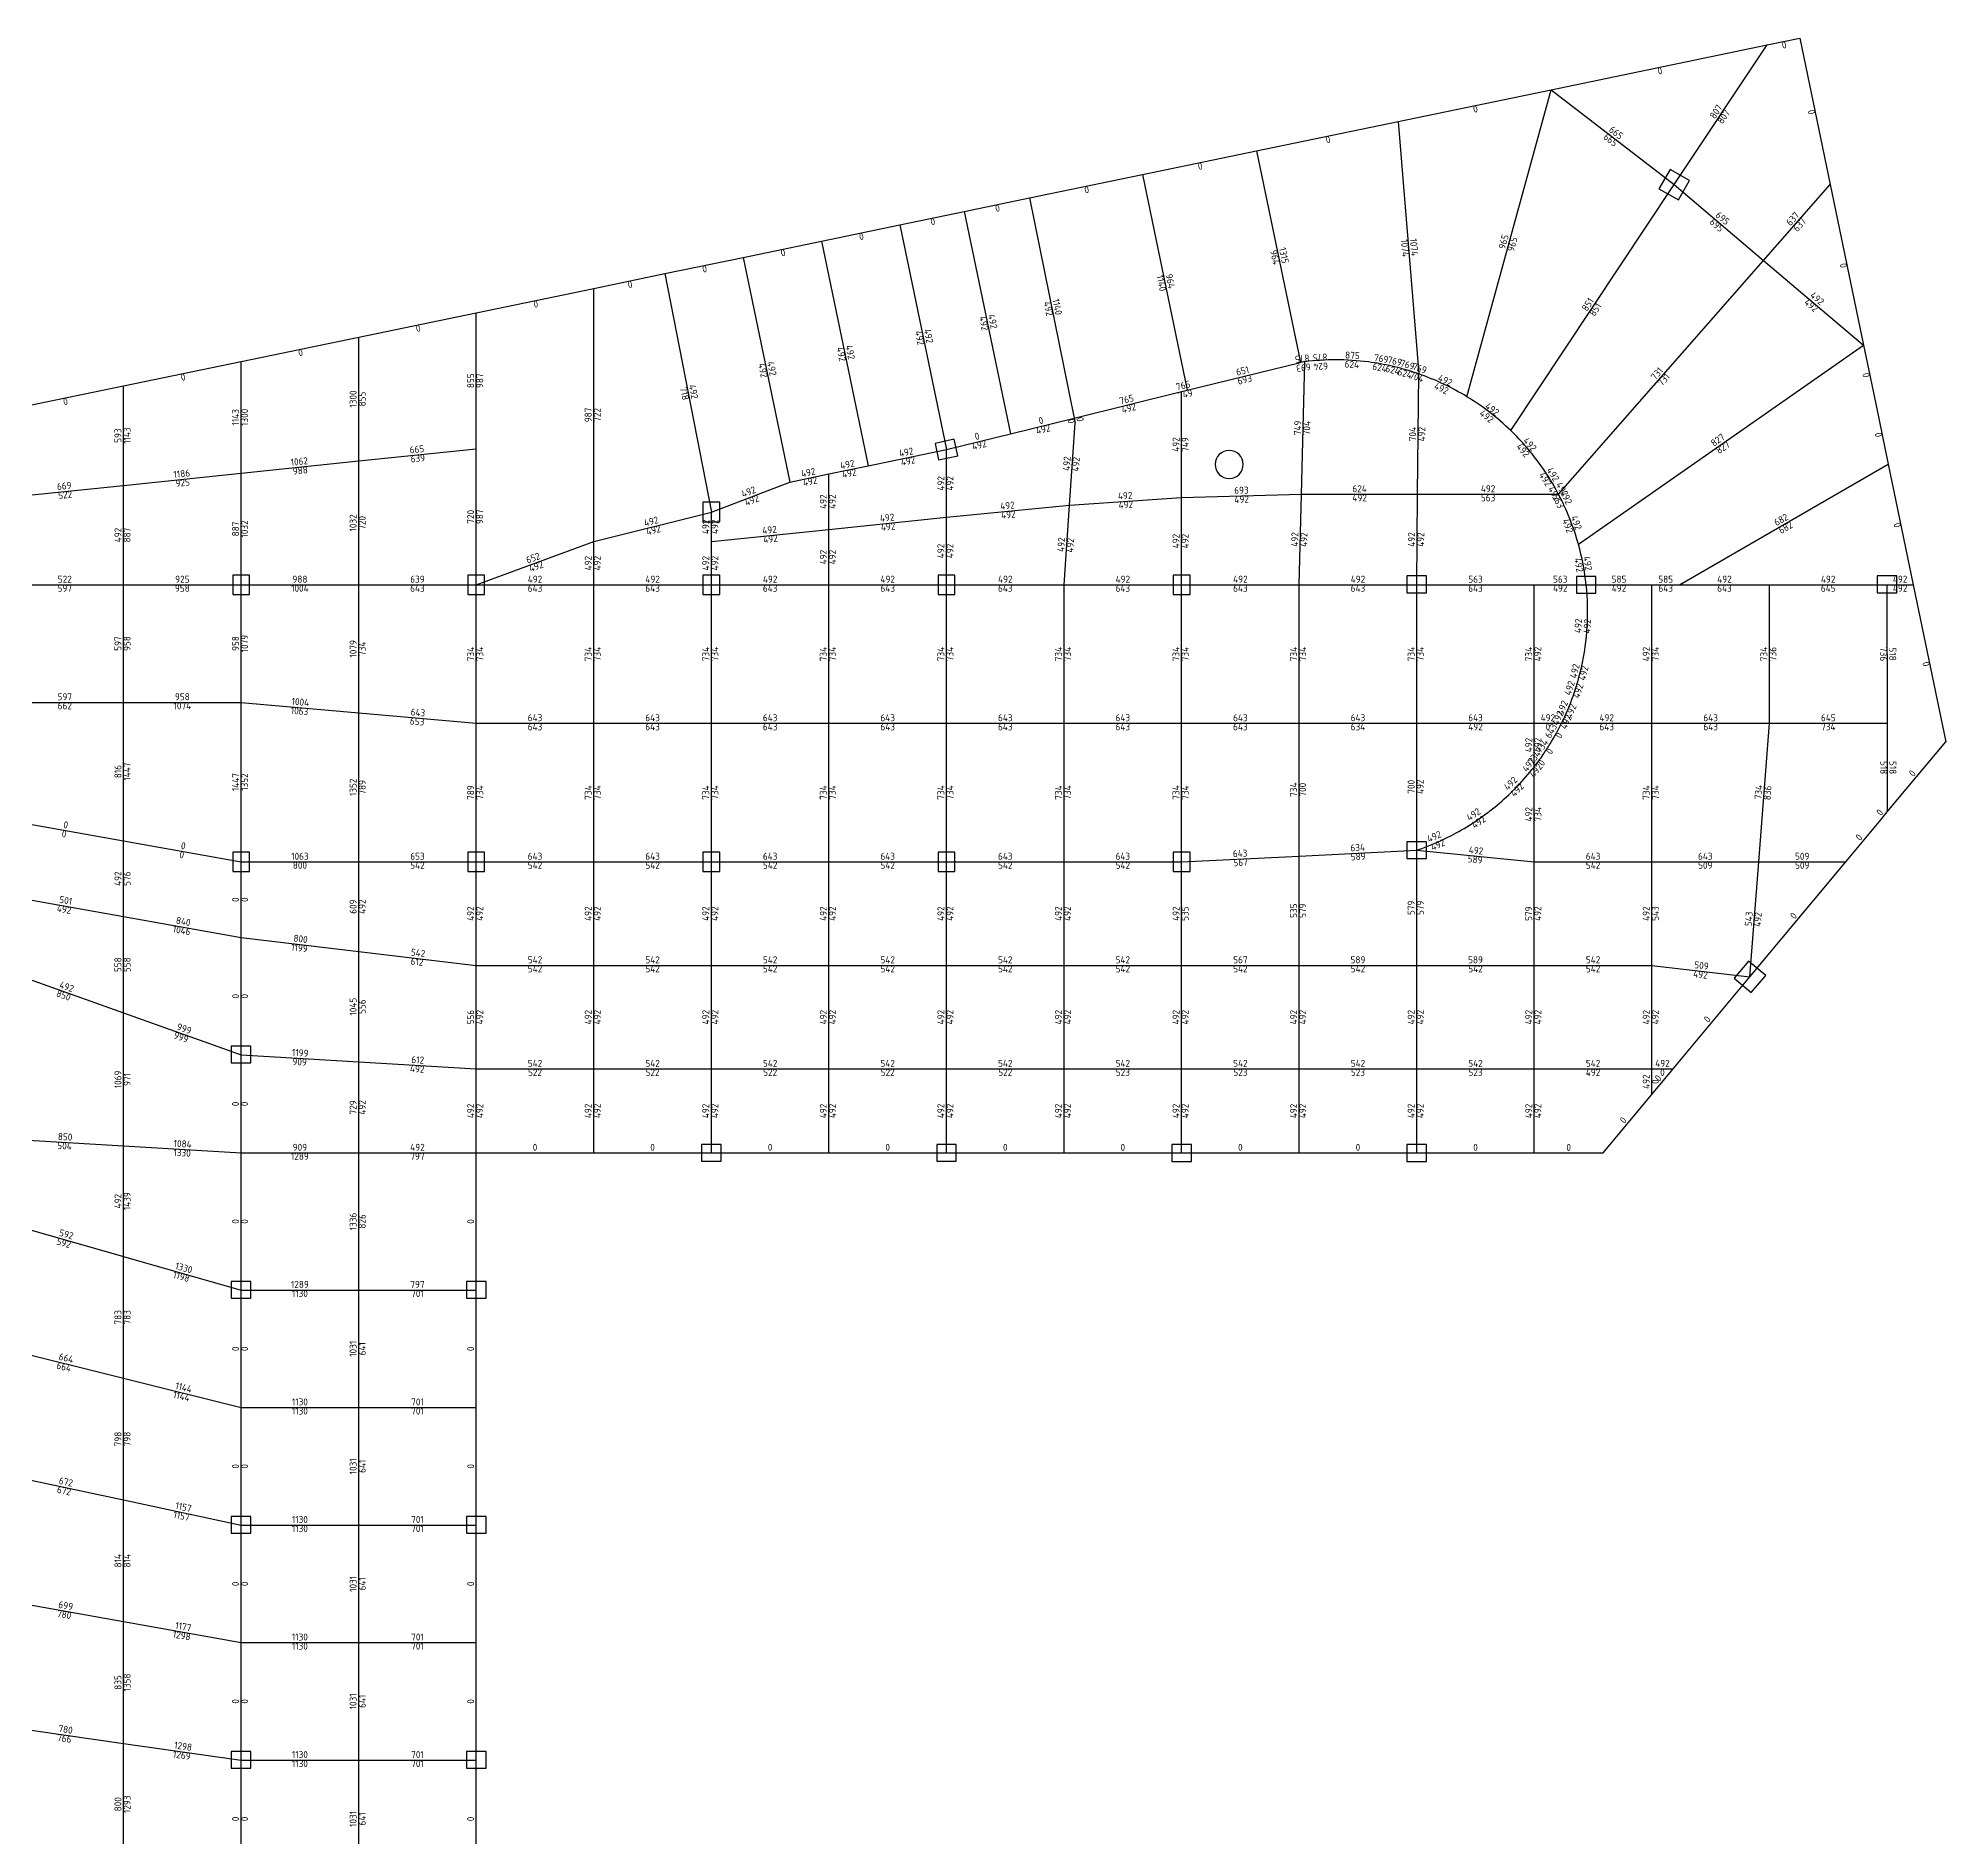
# Model space of a CAD drawing. Header units: millimetres. Extents: x -245177 to 1112891, y -1092030 to 122567.
# Drawn here: x 98139 to 166293, y 58257 to 122567 of the extents above; entities that cross this region are included whole.
import ezdxf
from ezdxf.enums import TextEntityAlignment as Align

# ---------------------------------------------------------------- set-up
doc = ezdxf.new("R2010")
doc.units = ezdxf.units.MM
doc.header["$MEASUREMENT"] = 0
for name, color, linetype in [('13', 4, 'Continuous'), ('dsg', 7, 'Continuous'), ('jiantu', 134, 'Continuous')]:
    doc.layers.add(name, color=color, linetype=linetype)
doc.styles.add('TrueTypeFont', font='yjkeng.shx', dxfattribs={"bigfont": 'yjkchn.shx'})

msp = doc.modelspace()

# ---------------------------------------------------------------- linework, layer by layer
at = {"layer": 'jiantu', "color": 94}
for p, q in [((152191, 120723), (159910, 122325)), ((159910, 122325), (161077, 122567)), ((161077, 122567), (162162, 117338)), ((146726, 119590), (152191, 120723)), ((141665, 118539), (146726, 119590)), ((137595, 117695), (141665, 118539)), ((133552, 116856), (137595, 117695)), ((162162, 117338), (163353, 111599)), ((131224, 116373), (133552, 116856)), ((126124, 115315), (128924, 115896)), ((128924, 115896), (131224, 116373)), ((123324, 114734), (126124, 115315)), ((120524, 114153), (123324, 114734)), ((117990, 113627), (120524, 114153)), ((113790, 112756), (117990, 113627)), ((109590, 111884), (113790, 112756)), ((105390, 111013), (109590, 111884)), ((163353, 111599), (163788, 109499)), ((101190, 110141), (105390, 111013)), ((139194, 109987), (143233, 110982)), ((96990, 109270), (101190, 110141)), ((135155, 108992), (138990, 109936)), ((138990, 109936), (139194, 109987)), ((163788, 109499), (164235, 107344)), ((130590, 107867), (132872, 108429)), ((132872, 108429), (135155, 108992)), ((164235, 107344), (165130, 103033)), ((165130, 103033), (166293, 97425)), ((164203, 94918), (166293, 97425)), ((163966, 94633), (164203, 94918)), ((162716, 93133), (163966, 94633)), ((159293, 89026), (162716, 93133)), ((156548, 85733), (159293, 89026)), ((155790, 84823), (156548, 85733)), ((154045, 82730), (155790, 84823)), ((113790, 77833), (113790, 82733)), ((113790, 82733), (117990, 82732)), ((117990, 82732), (122190, 82732)), ((122190, 82732), (126390, 82732)), ((126390, 82732), (130590, 82732)), ((130590, 82732), (134790, 82731)), ((134790, 82731), (138990, 82731)), ((138990, 82731), (143190, 82731)), ((143190, 82731), (147390, 82730)), ((147390, 82730), (151590, 82730)), ((151590, 82730), (154045, 82730)), ((113790, 73633), (113790, 77833)), ((113790, 69433), (113790, 73633)), ((113790, 65233), (113790, 69433)), ((113790, 61033), (113790, 65233)), ((113790, 56833), (113790, 61033))]:
    msp.add_line(p, q, dxfattribs=at)
at = {"layer": 'jiantu'}
for p, q in [((156590, 117333), (159910, 122325)), ((149181, 109755), (152191, 120723)), ((152191, 120723), (156590, 117333)), ((146726, 119590), (147467, 110566)), ((141665, 118539), (143233, 110982)), ((137595, 117695), (139194, 109987)), ((150747, 108546), (156590, 117333)), ((156590, 117333), (159784, 114625)), ((159784, 114625), (162162, 117338)), ((133552, 116856), (135155, 108992)), ((128924, 115896), (130590, 107867)), ((131224, 116373), (132872, 108429)), ((126124, 115315), (127790, 107286)), ((123324, 114734), (124990, 106705)), ((152458, 106266), (159784, 114625)), ((159784, 114625), (163353, 111599)), ((120524, 114153), (122190, 105633)), ((117990, 104578), (117990, 113627)), ((113790, 107894), (113790, 112756)), ((109590, 107459), (109590, 111884)), ((153165, 104488), (163353, 111599)), ((105390, 107023), (105390, 111013)), ((143274, 106266), (143397, 111004)), ((147423, 106266), (147467, 110566)), ((101190, 106587), (101190, 110141)), ((138990, 106158), (138990, 109936)), ((134986, 105877), (135190, 108821)), ((135155, 108992), (135190, 108821)), ((109590, 107459), (113790, 107894)), ((113790, 103033), (113790, 107894)), ((127790, 107286), (130590, 107867)), ((130590, 105450), (130590, 107867)), ((101190, 106587), (105390, 107023)), ((105390, 107023), (109590, 107459)), ((105390, 103033), (105390, 107023)), ((109590, 103033), (109590, 107459)), ((126390, 106995), (127790, 107286)), ((156779, 103033), (164235, 107344)), ((96990, 106151), (101190, 106587)), ((101190, 103033), (101190, 106587)), ((122190, 105633), (124990, 106705)), ((124990, 106705), (126390, 106995)), ((126390, 105014), (126390, 106995)), ((130590, 105450), (134986, 105877)), ((134790, 103033), (134986, 105877)), ((134986, 105877), (138990, 106158)), ((138990, 106158), (143274, 106266)), ((138990, 103033), (138990, 106158)), ((143190, 103033), (143274, 106266)), ((143274, 106266), (147423, 106266)), ((147390, 103033), (147423, 106266)), ((147423, 106266), (152458, 106266)), ((117990, 104578), (122190, 105633)), ((122190, 104578), (122190, 105633)), ((122190, 104578), (126390, 105014)), ((126390, 105014), (130590, 105450)), ((126390, 103033), (126390, 105014)), ((130590, 103033), (130590, 105450)), ((113790, 103033), (117990, 104578)), ((117990, 103033), (117990, 104578)), ((122190, 103033), (122190, 104578)), ((96990, 103033), (101190, 103033)), ((101190, 103033), (105390, 103033)), ((101190, 98833), (101190, 103033)), ((105390, 103033), (109590, 103033)), ((105390, 98833), (105390, 103033)), ((109590, 103033), (113790, 103033)), ((109590, 98458), (109590, 103033)), ((113790, 103033), (117990, 103033)), ((113790, 98083), (113790, 103033)), ((117990, 103033), (122190, 103033)), ((117990, 98083), (117990, 103033)), ((122190, 103033), (126390, 103033)), ((122190, 98083), (122190, 103033)), ((126390, 103033), (130590, 103033)), ((126390, 98083), (126390, 103033)), ((130590, 103033), (134790, 103033)), ((130590, 98083), (130590, 103033)), ((134790, 103033), (138990, 103033)), ((134790, 98083), (134790, 103033)), ((138990, 103033), (143190, 103033)), ((138990, 98083), (138990, 103033)), ((143190, 103033), (147390, 103033)), ((143190, 98083), (143190, 103033)), ((147390, 103033), (151590, 103033)), ((147390, 98083), (147390, 103033)), ((151590, 103033), (153444, 103033)), ((151590, 98083), (151590, 103033)), ((153444, 103033), (155790, 103033)), ((155790, 103033), (156779, 103033)), ((155790, 98083), (155790, 103033)), ((156779, 103033), (159990, 103033)), ((159990, 103033), (164190, 103033)), ((159990, 98083), (159990, 103033)), ((164190, 103033), (164198, 98083)), ((164190, 103033), (165130, 103033)), ((96990, 98833), (101190, 98833)), ((101190, 98833), (105390, 98833)), ((101190, 93883), (101190, 98833)), ((105390, 98833), (109590, 98458)), ((105390, 93133), (105390, 98833)), ((109590, 98458), (113790, 98083)), ((109590, 93133), (109590, 98458)), ((113790, 93133), (113790, 98083)), ((113790, 98083), (117990, 98083)), ((117990, 98083), (122190, 98083)), ((117990, 93133), (117990, 98083)), ((122190, 93133), (122190, 98083)), ((122190, 98083), (126390, 98083)), ((126390, 98083), (130590, 98083)), ((126390, 93133), (126390, 98083)), ((130590, 93133), (130590, 98083)), ((130590, 98083), (134790, 98083)), ((134790, 98083), (138990, 98083)), ((134790, 93133), (134790, 98083)), ((138990, 98083), (143190, 98083)), ((138990, 93133), (138990, 98083)), ((143190, 98083), (147390, 98083)), ((143190, 93341), (143190, 98083)), ((147390, 98083), (151590, 98083)), ((147390, 93549), (147390, 98083)), ((151590, 96532), (151590, 98083)), ((151590, 98083), (152564, 98083)), ((152564, 98083), (155790, 98083)), ((155790, 98083), (159990, 98083)), ((155790, 93133), (155790, 98083)), ((159609, 93133), (159990, 98083)), ((159990, 98083), (164198, 98083)), ((164198, 98083), (164203, 94918)), ((151590, 93133), (151590, 96532)), ((96990, 94633), (101190, 93883)), ((101190, 91183), (101190, 93883)), ((101190, 93883), (105390, 93133)), ((143190, 93341), (147390, 93549)), ((147390, 89433), (147390, 93549)), ((147390, 93549), (151590, 93133)), ((105390, 90433), (105390, 93133)), ((105390, 93133), (109590, 93133)), ((109590, 89933), (109590, 93133)), ((109590, 93133), (113790, 93133)), ((113790, 93133), (117990, 93133)), ((113790, 89433), (113790, 93133)), ((117990, 93133), (122190, 93133)), ((117990, 89433), (117990, 93133)), ((122190, 93133), (126390, 93133)), ((122190, 89433), (122190, 93133)), ((126390, 93133), (130590, 93133)), ((126390, 89433), (126390, 93133)), ((130590, 93133), (134790, 93133)), ((130590, 89433), (130590, 93133)), ((134790, 93133), (138990, 93133)), ((134790, 89433), (134790, 93133)), ((138990, 93133), (143190, 93341)), ((138990, 89433), (138990, 93133)), ((143190, 89433), (143190, 93341)), ((151590, 93133), (155790, 93133)), ((151590, 89433), (151590, 93133)), ((155790, 93133), (159609, 93133)), ((155790, 89433), (155790, 93133)), ((159293, 89026), (159609, 93133)), ((159609, 93133), (162716, 93133)), ((96990, 91933), (101190, 91183)), ((101190, 87733), (101190, 91183)), ((101190, 91183), (105390, 90433)), ((105390, 86233), (105390, 90433)), ((105390, 90433), (109590, 89933)), ((109590, 85983), (109590, 89933)), ((109590, 89933), (113790, 89433)), ((113790, 85733), (113790, 89433)), ((113790, 89433), (117990, 89433)), ((117990, 89433), (122190, 89433)), ((117990, 85733), (117990, 89433)), ((122190, 85733), (122190, 89433)), ((122190, 89433), (126390, 89433)), ((126390, 89433), (130590, 89433)), ((126390, 85733), (126390, 89433)), ((130590, 85733), (130590, 89433)), ((130590, 89433), (134790, 89433)), ((134790, 89433), (138990, 89433)), ((134790, 85733), (134790, 89433)), ((138990, 85733), (138990, 89433)), ((138990, 89433), (143190, 89433)), ((143190, 89433), (147390, 89433)), ((143190, 85733), (143190, 89433)), ((147390, 89433), (151590, 89433)), ((147390, 85733), (147390, 89433)), ((151590, 89433), (155790, 89433)), ((151590, 85733), (151590, 89433)), ((155790, 89433), (159293, 89026)), ((155790, 85733), (155790, 89433)), ((96990, 89233), (101190, 87733)), ((101190, 87733), (105390, 86233)), ((101190, 82983), (101190, 87733)), ((105390, 86233), (109590, 85983)), ((105390, 82733), (105390, 86233)), ((109590, 85983), (113790, 85733)), ((109590, 82733), (109590, 85983)), ((113790, 85733), (117990, 85733)), ((113790, 82733), (113790, 85733)), ((117990, 85733), (122190, 85733)), ((117990, 82732), (117990, 85733)), ((122190, 85733), (126390, 85733)), ((122190, 82732), (122190, 85733)), ((126390, 85733), (130590, 85733)), ((126390, 82732), (126390, 85733)), ((130590, 85733), (134790, 85733)), ((130590, 82732), (130590, 85733)), ((134790, 85733), (138990, 85733)), ((134790, 82731), (134790, 85733)), ((138990, 82731), (138990, 85733)), ((138990, 85733), (143190, 85733)), ((143190, 82731), (143190, 85733)), ((143190, 85733), (147390, 85733)), ((147390, 82730), (147390, 85733)), ((147390, 85733), (151590, 85733)), ((151590, 82730), (151590, 85733)), ((151590, 85733), (155790, 85733)), ((155790, 84823), (155790, 85733)), ((155790, 85733), (156548, 85733)), ((96990, 83233), (101190, 82983)), ((101190, 79033), (101190, 82983)), ((101190, 82983), (105390, 82733)), ((105390, 77833), (105390, 82733)), ((105390, 82733), (109590, 82733)), ((109590, 77833), (109590, 82733)), ((109590, 82733), (113790, 82733)), ((96990, 80233), (101190, 79033)), ((101190, 79033), (105390, 77833)), ((101190, 74683), (101190, 79033)), ((105390, 77833), (109590, 77833)), ((105390, 73633), (105390, 77833)), ((109590, 77833), (113790, 77833)), ((109590, 73633), (109590, 77833)), ((96990, 75733), (101190, 74683)), ((101190, 70333), (101190, 74683)), ((101190, 74683), (105390, 73633)), ((105390, 69433), (105390, 73633)), ((105390, 73633), (109590, 73633)), ((109590, 69433), (109590, 73633)), ((109590, 73633), (113790, 73633)), ((96990, 71233), (101190, 70333)), ((101190, 70333), (105390, 69433)), ((101190, 65983), (101190, 70333)), ((105390, 69433), (109590, 69433)), ((105390, 65233), (105390, 69433)), ((109590, 69433), (113790, 69433)), ((109590, 65233), (109590, 69433)), ((96990, 66733), (101190, 65983)), ((101190, 61633), (101190, 65983)), ((101190, 65983), (105390, 65233)), ((105390, 61033), (105390, 65233)), ((105390, 65233), (109590, 65233)), ((109590, 61033), (109590, 65233)), ((109590, 65233), (113790, 65233)), ((96990, 62233), (101190, 61633)), ((101190, 61633), (105390, 61033)), ((101190, 57283), (101190, 61633)), ((105390, 61033), (109590, 61033)), ((105390, 56833), (105390, 61033)), ((109590, 61033), (113790, 61033)), ((109590, 56833), (109590, 61033))]:
    msp.add_line(p, q, dxfattribs=at)
at = {"layer": 'jiantu', "color": 54}
for points in [[(156444, 117879), (156044, 117186), (156737, 116786), (157137, 117479)], [(130870, 108233), (130185, 108087), (130310, 107500), (130994, 107646)], [(122490, 105983), (121890, 105983), (121890, 105283), (122490, 105283)], [(105690, 103383), (105090, 103383), (105090, 102683), (105690, 102683)], [(114090, 103383), (113490, 103383), (113490, 102683), (114090, 102683)], [(122490, 103383), (121890, 103383), (121890, 102683), (122490, 102683)], [(130890, 103383), (130290, 103383), (130290, 102683), (130890, 102683)], [(139290, 103383), (138690, 103383), (138690, 102683), (139290, 102683)], [(147740, 103348), (147040, 103348), (147040, 102748), (147740, 102748)], [(153794, 103333), (153094, 103333), (153094, 102733), (153794, 102733)], [(164540, 103348), (163840, 103348), (163840, 102748), (164540, 102748)], [(105690, 93483), (105090, 93483), (105090, 92783), (105690, 92783)], [(114090, 93483), (113490, 93483), (113490, 92783), (114090, 92783)], [(122490, 93483), (121890, 93483), (121890, 92783), (122490, 92783)], [(130890, 93483), (130290, 93483), (130290, 92783), (130890, 92783)], [(139290, 93483), (138690, 93483), (138690, 92783), (139290, 92783)], [(147740, 93849), (147040, 93849), (147040, 93249), (147740, 93249)], [(159244, 89590), (158730, 88977), (159342, 88463), (159857, 89076)], [(105735, 86548), (105035, 86548), (105035, 85948), (105735, 85948)], [(122540, 83032), (121840, 83032), (121840, 82432), (122540, 82432)], [(130940, 83032), (130240, 83032), (130240, 82432), (130940, 82432)], [(139340, 83031), (138640, 83031), (138640, 82431), (139340, 82431)], [(147740, 83030), (147040, 83030), (147040, 82430), (147740, 82430)], [(105735, 78143), (105035, 78143), (105035, 77543), (105735, 77543)], [(114140, 78143), (113440, 78143), (113440, 77543), (114140, 77543)], [(105735, 69743), (105035, 69743), (105035, 69143), (105735, 69143)], [(114140, 69743), (113440, 69743), (113440, 69143), (114140, 69143)], [(105735, 61343), (105035, 61343), (105035, 60743), (105735, 60743)], [(114140, 61343), (113440, 61343), (113440, 60743), (114140, 60743)]]:
    msp.add_lwpolyline(points, close=True, dxfattribs=at)
msp.add_lwpolyline([(141190, 107333, 1), (140190, 107333, 1)], format="xyb", close=True, dxfattribs=at)
at = {"layer": 'jiantu', "color": 94}
for start, end in [(97.0145, 98.06508), (90, 97.0145), (82.53391, 90), (77.07263, 82.53391), (76.39107, 77.07263), (71.24326, 76.39107), (70.72148, 71.24326), (58.62505, 70.72148), (46.00685, 58.62505), (35.51278, 46.00685), (29.07658, 35.51278), (27.78549, 29.07658), (25.01872, 27.78549), (15.57759, 25.01872), (6.13645, 15.57759), (347.22059, 6.13645), (338.91393, 344.9236), (344.9236, 347.22059), (335.17939, 338.91393), (333.69795, 335.17939), (328.32963, 333.69795), (322.01925, 325.43517), (325.43517, 328.32963), (309.85527, 321.16449), (321.16449, 322.01925), (298.54604, 309.85527), (288.75674, 298.54604)]:
    msp.add_arc((144496, 102071), 9000, start, end, dxfattribs=at)
at = {"layer": 'jiantu'}
for start, end in [(335.17939, 338.91393), (333.69795, 335.17939)]:
    msp.add_arc((144496, 102071), 9000, start, end, dxfattribs=at)

# ---------------------------------------------------------------- texts
at = {"layer": '13', "color": 4, "linetype": 'Continuous', "style": 'TrueTypeFont'}
for s, rotation, p in [('807', 56.37581, (158250, 119829)), ('665', -37.62223, (154391, 119028)), ('695', -40.29429, (158187, 115979)), ('637', 48.76523, (160973, 115981)), ('1074', -85.30789, (147097, 115078)), ('965', 74.65617, (150686, 115239)), ('1315', -78.278, (142449, 114761)), ('964', -78.278, (138394, 113841)), ('1140', -78.47827, (134354, 112924)), ('851', 56.37581, (153668, 112939)), ('875', -3.73304, (145080, 111033)), ('769', -10.19673, (146087, 110919)), ('769', -13.26815, (146561, 110831)), ('855', 90, (113790, 110325)), ('651', 13.84189, (141213, 110484)), ('693', -172.46023, (143315, 110993)), ('624', -176.49276, (143946, 111037)), ('769', -16.18284, (147001, 110706)), ('769', -19.01763, (147428, 110580)), ('731', 48.76523, (156121, 110446)), ('1300', 90, (109590, 109671)), ('765', 13.84189, (137072, 109464)), ('765', 13.84189, (139092, 109962)), ('1143', 90, (105390, 109018)), ('987', 90, (117990, 109103)), ('593', 90, (101190, 108364)), ('749', 88.51263, (143335, 108635)), ('704', 89.41068, (147445, 108416)), ('827', 34.91643, (158259, 108044)), ('665', 5.92298, (111690, 107676)), ('1186', 5.92298, (103290, 106805)), ('1062', 5.92298, (107490, 107241)), ('669', 5.92298, (99090, 106369)), ('693', 1.45521, (141132, 106212)), ('720', 90, (113790, 105464)), ('887', 90, (105390, 105028)), ('1032', 90, (109590, 105246)), ('682', 30.03306, (160507, 105188)), ('652', 20.20051, (115890, 103806)), ('597', 90, (101190, 100933)), ('958', 90, (105390, 100933)), ('1079', 90, (109590, 100746)), ('734', 90, (113790, 100558)), ('734', 90, (117990, 100558)), ('734', 90, (122190, 100558)), ('734', 90, (126390, 100558)), ('734', 90, (130590, 100558)), ('734', 90, (134790, 100558)), ('734', 90, (138990, 100558)), ('734', 90, (143190, 100558)), ('734', 90, (147390, 100558)), ('734', 90, (151590, 100558)), ('734', 90, (159990, 100558)), ('1004', -5.10217, (107490, 98646)), ('643', -5.10217, (111690, 98271)), ('734', 56.8824, (152031, 97155)), ('643', 61.01379, (152360, 97714)), ('734', 53.72721, (151748, 96749)), ('816', 90, (101190, 96358)), ('1447', 90, (105390, 95983)), ('1352', 90, (109590, 95796)), ('789', 90, (113790, 95608)), ('734', 90, (117990, 95608)), ('734', 90, (122190, 95608)), ('734', 90, (126390, 95608)), ('734', 90, (130590, 95608)), ('734', 90, (134790, 95608)), ('734', 90, (138990, 95608)), ('734', 90, (143190, 95712)), ('700', 90, (147390, 95816)), ('734', 90, (155790, 95608)), ('734', 85.60293, (159799, 95608)), ('643', 2.8345, (141090, 93237)), ('634', 2.8345, (145290, 93445)), ('609', 90, (109590, 91533)), ('535', 90, (143190, 91387)), ('579', 90, (147390, 91491)), ('579', 90, (151590, 91283)), ('543', 85.60293, (159451, 91080)), ('840', -10.12467, (103290, 90808)), ('800', -6.78897, (107490, 90183)), ('542', -6.78897, (111690, 89683)), ('558', 90, (101190, 89458)), ('1045', 90, (109590, 87958)), ('999', -19.65382, (103290, 86983)), ('556', 90, (113790, 87583)), ('1199', -3.40644, (107490, 86108)), ('612', -3.40644, (111690, 85858)), ('1069', 90, (101190, 85358)), ('729', 90, (109590, 84358)), ('850', -3.41007, (99090, 83108)), ('1084', -3.41007, (103290, 82858)), ('1336', 90, (109590, 80283)), ('592', -15.9454, (99090, 79633)), ('1330', -15.9454, (103290, 78433)), ('783', 90, (101190, 76858)), ('1031', 90, (109590, 75733)), ('664', -14.03624, (99090, 75208)), ('1144', -14.03624, (103290, 74158)), ('798', 90, (101190, 72508)), ('1031', 90, (109590, 71533)), ('672', -12.09476, (99090, 70783)), ('1157', -12.09476, (103290, 69883)), ('814', 90, (101190, 68158)), ('1031', 90, (109590, 67333)), ('699', -10.12467, (99090, 66358)), ('1177', -10.12467, (103290, 65608)), ('835', 90, (101190, 63808)), ('1031', 90, (109590, 63133)), ('780', -8.1301, (99090, 61933)), ('1298', -8.1301, (103290, 61333)), ('800', 90, (101190, 59458)), ('1031', 90, (109590, 58933))]:
    msp.add_text(s, height=250, rotation=rotation, dxfattribs=at).set_placement(p, align=Align.BOTTOM_CENTER)
for s, rotation, p in [('807', 56.37581, (158250, 119829)), ('665', -37.62223, (154391, 119028)), ('695', -40.29429, (158187, 115979)), ('637', 48.76523, (160973, 115981)), ('1074', -85.30789, (147097, 115078)), ('965', 74.65617, (150686, 115239)), ('964', -78.278, (142449, 114761)), ('1140', -78.278, (138394, 113841)), ('851', 56.37581, (153668, 112939)), ('875', -172.46023, (143315, 110993)), ('875', -176.49276, (143946, 111037)), ('987', 90, (113790, 110325)), ('693', 13.84189, (141213, 110484)), ('624', -3.73304, (145080, 111033)), ('624', -10.19673, (146087, 110919)), ('624', -13.26815, (146561, 110831)), ('624', -16.18284, (147001, 110706)), ('704', -19.01763, (147428, 110580)), ('731', 48.76523, (156121, 110446)), ('855', 90, (109590, 109671)), ('718', -78.93596, (121357, 109893)), ('749', 13.84189, (139092, 109962)), ('1300', 90, (105390, 109018)), ('722', 90, (117990, 109103)), ('1143', 90, (101190, 108364)), ('704', 88.51263, (143335, 108635)), ('639', 5.92298, (111690, 107676)), ('749', 90, (138990, 108047)), ('827', 34.91643, (158259, 108044)), ('988', 5.92298, (107490, 107241)), ('925', 5.92298, (103290, 106805)), ('987', 90, (113790, 105464)), ('563', -63.5979, (152555, 106072)), ('887', 90, (101190, 104810)), ('1032', 90, (105390, 105028)), ('720', 90, (109590, 105246)), ('682', 30.03306, (160507, 105188)), ('958', 90, (101190, 100933)), ('1079', 90, (105390, 100933)), ('734', 90, (109590, 100746)), ('734', 90, (113790, 100558)), ('734', 90, (117990, 100558)), ('734', 90, (122190, 100558)), ('734', 90, (126390, 100558)), ('734', 90, (130590, 100558)), ('734', 90, (134790, 100558)), ('734', 90, (138990, 100558)), ('734', 90, (143190, 100558)), ('734', 90, (147390, 100558)), ('734', 90, (155790, 100558)), ('736', 90, (159990, 100558)), ('736', -89.90264, (164194, 100558)), ('1063', -5.10217, (107490, 98646)), ('653', -5.10217, (111690, 98271)), ('1447', 90, (101190, 96358)), ('1352', 90, (105390, 95983)), ('789', 90, (109590, 95796)), ('734', 90, (113790, 95608)), ('734', 90, (117990, 95608)), ('734', 90, (122190, 95608)), ('734', 90, (126390, 95608)), ('734', 90, (130590, 95608)), ('734', 90, (134790, 95608)), ('734', 90, (138990, 95608)), ('700', 90, (143190, 95712)), ('734', 90, (155790, 95608)), ('836', 85.60293, (159799, 95608)), ('734', 90, (151590, 94833)), ('589', 2.8345, (145290, 93445)), ('576', 90, (101190, 92533)), ('567', 2.8345, (141090, 93237)), ('589', -5.6552, (149490, 93341)), ('535', 90, (138990, 91283)), ('579', 90, (143190, 91387)), ('579', 90, (147390, 91491)), ('543', 90, (155790, 91283)), ('1046', -10.12467, (103290, 90808)), ('1199', -6.78897, (107490, 90183)), ('558', 90, (101190, 89458)), ('612', -6.78897, (111690, 89683)), ('850', -19.65382, (99090, 88483)), ('556', 90, (109590, 87958)), ('999', -19.65382, (103290, 86983)), ('909', -3.40644, (107490, 86108)), ('971', 90, (101190, 85358)), ('1330', -3.41007, (103290, 82858)), ('1439', 90, (101190, 81008)), ('826', 90, (109590, 80283)), ('592', -15.9454, (99090, 79633)), ('1198', -15.9454, (103290, 78433)), ('783', 90, (101190, 76858)), ('641', 90, (109590, 75733)), ('664', -14.03624, (99090, 75208)), ('1144', -14.03624, (103290, 74158)), ('798', 90, (101190, 72508)), ('641', 90, (109590, 71533)), ('672', -12.09476, (99090, 70783)), ('1157', -12.09476, (103290, 69883)), ('814', 90, (101190, 68158)), ('641', 90, (109590, 67333)), ('780', -10.12467, (99090, 66358)), ('1298', -10.12467, (103290, 65608)), ('1358', 90, (101190, 63808)), ('641', 90, (109590, 63133)), ('766', -8.1301, (99090, 61933)), ('1269', -8.1301, (103290, 61333)), ('1293', 90, (101190, 59458)), ('641', 90, (109590, 58933))]:
    msp.add_text(s, height=250, rotation=rotation, dxfattribs=at).set_placement(p, align=Align.TOP_CENTER)
for s, p in [('624', (145348, 106266)), ('925', (103290, 103033)), ('988', (107490, 103033)), ('639', (111690, 103033)), ('563', (149490, 103033)), ('563', (152517, 103033)), ('585', (154617, 103033)), ('585', (156284, 103033)), ('597', (99090, 98833)), ('958', (103290, 98833)), ('643', (115890, 98083)), ('643', (120090, 98083)), ('643', (124290, 98083)), ('643', (128490, 98083)), ('643', (132690, 98083)), ('643', (136890, 98083)), ('643', (141090, 98083)), ('643', (145290, 98083)), ('643', (149490, 98083)), ('643', (157890, 98083)), ('645', (162094, 98083)), ('1063', (107490, 93133)), ('653', (111690, 93133)), ('643', (115890, 93133)), ('643', (120090, 93133)), ('643', (124290, 93133)), ('643', (128490, 93133)), ('643', (132690, 93133)), ('643', (136890, 93133)), ('643', (153690, 93133)), ('643', (157699, 93133)), ('542', (115890, 89433)), ('542', (120090, 89433)), ('542', (124290, 89433)), ('542', (128490, 89433)), ('542', (132690, 89433)), ('542', (136890, 89433)), ('567', (141090, 89433)), ('589', (145290, 89433)), ('589', (149490, 89433)), ('542', (153690, 89433)), ('542', (115890, 85733)), ('542', (120090, 85733)), ('542', (124290, 85733)), ('542', (128490, 85733)), ('542', (132690, 85733)), ('542', (136890, 85733)), ('542', (141090, 85733)), ('542', (145290, 85733)), ('542', (149490, 85733)), ('542', (153690, 85733)), ('909', (107490, 82733)), ('1289', (107490, 77833)), ('797', (111690, 77833)), ('1130', (107490, 73633)), ('701', (111690, 73633)), ('1130', (107490, 69433)), ('701', (111690, 69433)), ('1130', (107490, 65233)), ('701', (111690, 65233)), ('1130', (107490, 61033)), ('701', (111690, 61033))]:
    msp.add_text(s, height=250, dxfattribs=at).set_placement(p, align=Align.BOTTOM_CENTER)
for s, p in [('563', (149940, 106266)), ('597', (99090, 103033)), ('958', (103290, 103033)), ('1004', (107490, 103033)), ('643', (111690, 103033)), ('643', (115890, 103033)), ('643', (120090, 103033)), ('643', (124290, 103033)), ('643', (128490, 103033)), ('643', (132690, 103033)), ('643', (136890, 103033)), ('643', (141090, 103033)), ('643', (145290, 103033)), ('643', (149490, 103033)), ('643', (156284, 103033)), ('643', (158384, 103033)), ('645', (162090, 103033)), ('662', (99090, 98833)), ('1074', (103290, 98833)), ('643', (115890, 98083)), ('643', (120090, 98083)), ('643', (124290, 98083)), ('643', (128490, 98083)), ('643', (132690, 98083)), ('643', (136890, 98083)), ('643', (141090, 98083)), ('634', (145290, 98083)), ('643', (154177, 98083)), ('643', (157890, 98083)), ('734', (162094, 98083)), ('800', (107490, 93133)), ('542', (111690, 93133)), ('542', (115890, 93133)), ('542', (120090, 93133)), ('542', (124290, 93133)), ('542', (128490, 93133)), ('542', (132690, 93133)), ('542', (136890, 93133)), ('542', (153690, 93133)), ('542', (115890, 89433)), ('542', (120090, 89433)), ('542', (124290, 89433)), ('542', (128490, 89433)), ('542', (132690, 89433)), ('542', (136890, 89433)), ('542', (141090, 89433)), ('542', (145290, 89433)), ('542', (149490, 89433)), ('542', (153690, 89433)), ('1289', (107490, 82733)), ('797', (111690, 82733)), ('1130', (107490, 77833)), ('701', (111690, 77833)), ('1130', (107490, 73633)), ('701', (111690, 73633)), ('1130', (107490, 69433)), ('701', (111690, 69433)), ('1130', (107490, 65233)), ('701', (111690, 65233)), ('1130', (107490, 61033)), ('701', (111690, 61033))]:
    msp.add_text(s, height=250, dxfattribs=at).set_placement(p, align=Align.TOP_CENTER)
at = {"layer": 'dsg', "color": 1, "linetype": 'Continuous', "style": 'TrueTypeFont'}
for s, rotation, p in [('0', 11.722, (160493, 122446)), ('0', 11.722, (156051, 121524)), ('0', 11.722, (149459, 120157)), ('0', 281.722, (161619, 119952)), ('0', 11.722, (144196, 119064)), ('0', 11.722, (139630, 118117)), ('0', 11.722, (135573, 117275)), ('0', 11.722, (132388, 116615)), ('0', 11.722, (130074, 116134)), ('0', 11.722, (127524, 115605)), ('0', 11.722, (124724, 115024)), ('0', 281.722, (162757, 114468)), ('0', 11.722, (119257, 113890)), ('0', 11.722, (121924, 114443)), ('0', 11.722, (115890, 113191)), ('492', 319.70571, (161568, 113112)), ('492', 281.722, (132048, 112401)), ('492', 281.52173, (134354, 112924)), ('0', 11.722, (111690, 112320)), ('492', 281.722, (129757, 111881)), ('0', 11.722, (107490, 111448)), ('492', 281.722, (126957, 111300)), ('0', 11.722, (103290, 110577)), ('492', 281.722, (124157, 110719)), ('0', 281.722, (163570, 110549)), ('492', 334.67327, (148324, 110161)), ('0', 11.722, (99090, 109705)), ('492', 13.84189, (137072, 109464)), ('492', 322.31595, (149964, 109150)), ('492', 13.84189, (134014, 108710)), ('0', 281.52173, (135173, 108907)), ('492', 89.41068, (147445, 108416)), ('0', 281.722, (164012, 108421)), ('492', 13.84189, (131731, 108148)), ('492', 310.75981, (151284, 107922)), ('492', 11.722, (127090, 107140)), ('492', 11.722, (129190, 107576)), ('492', 86.04098, (135088, 107349)), ('492', 302.29468, (152091, 106872)), ('522', 5.92298, (99090, 106369)), ('492', 11.722, (125690, 106850)), ('492', 90, (130590, 106658)), ('492', 298.43103, (152410, 106356)), ('492', 20.9437, (123590, 106169)), ('492', 90, (126390, 106005)), ('492', 5.55246, (132788, 105664)), ('492', 4.00574, (136988, 106018)), ('492', 1.45521, (141132, 106212)), ('492', 14.09595, (120090, 105106)), ('492', 90, (122190, 105106)), ('492', 5.92298, (128490, 105232)), ('492', 290.29815, (152908, 105183)), ('0', 281.722, (164683, 105188)), ('492', 5.92298, (124290, 104796)), ('492', 90, (130590, 104242)), ('492', 86.04098, (134888, 104455)), ('492', 90, (138990, 104595)), ('492', 88.51263, (143232, 104650)), ('492', 89.41068, (147406, 104650)), ('492', 20.20051, (115890, 103806)), ('492', 90, (117990, 103806)), ('492', 90, (122190, 103806)), ('492', 90, (126390, 104024)), ('492', 280.85702, (153305, 103761)), ('492', 86.67852, (153358, 101557)), ('492', 90, (151590, 100558)), ('0', 281.722, (165712, 100229)), ('492', 76.07209, (153229, 99905)), ('492', 71.91876, (153039, 99282)), ('492', 64.43867, (152614, 98188)), ('492', 67.04666, (152779, 98563)), ('492', 90, (151590, 97308)), ('0', 61.01379, (152360, 97714)), ('0', 56.8824, (152031, 97155)), ('492', 51.59187, (151548, 96480)), ('0', 53.72721, (151748, 96749)), ('518', 270.09736, (164201, 96500)), ('492', 90, (147390, 95816)), ('492', 45.51019, (150885, 95795)), ('492', 34.20034, (149530, 94664)), ('0', 349.87533, (99090, 94258)), ('0', 349.87533, (103290, 93508)), ('492', 23.65139, (148093, 93857)), ('492', 349.87533, (99090, 91558)), ('0', 90, (105390, 91783)), ('492', 90, (109590, 91533)), ('492', 90, (113790, 91283)), ('492', 90, (117990, 91283)), ('492', 90, (122190, 91283)), ('492', 90, (126390, 91283)), ('492', 90, (130590, 91283)), ('492', 90, (134790, 91283)), ('492', 90, (151590, 91283)), ('492', 85.60293, (159451, 91080)), ('492', 353.37644, (157541, 89230)), ('0', 90, (105390, 88333)), ('492', 90, (113790, 87583)), ('492', 90, (117990, 87583)), ('492', 90, (122190, 87583)), ('492', 90, (126390, 87583)), ('492', 90, (130590, 87583)), ('492', 90, (134790, 87583)), ('492', 90, (138990, 87583)), ('492', 90, (143190, 87583)), ('492', 90, (147390, 87583)), ('492', 90, (151590, 87583)), ('492', 90, (155790, 87583)), ('492', 356.59356, (111690, 85858)), ('0', 90, (155790, 85278)), ('0', 90, (105390, 84483)), ('492', 90, (109590, 84358)), ('492', 90, (113790, 84233)), ('492', 90, (117990, 84233)), ('492', 90, (122190, 84233)), ('492', 90, (126390, 84232)), ('492', 90, (130590, 84232)), ('492', 90, (134790, 84232)), ('492', 90, (138990, 84232)), ('492', 90, (143190, 84232)), ('492', 90, (147390, 84232)), ('492', 90, (151590, 84232)), ('504', 356.58993, (99090, 83108)), ('0', 90, (105390, 80283)), ('0', 90, (105390, 75733)), ('0', 90, (105390, 71533)), ('0', 90, (105390, 67333)), ('0', 90, (105390, 63133)), ('0', 90, (105390, 58933))]:
    msp.add_text(s, height=250, rotation=rotation, dxfattribs=at).set_placement(p, align=Align.TOP_CENTER)
for s, rotation, p in [('492', 319.70571, (161568, 113112)), ('492', 281.722, (132048, 112401)), ('492', 281.722, (129757, 111881)), ('492', 281.722, (126957, 111300)), ('492', 281.722, (124157, 110719)), ('492', 334.67327, (148324, 110161)), ('492', 281.06404, (121357, 109893)), ('492', 322.31595, (149964, 109150)), ('0', 13.84189, (131731, 108148)), ('0', 13.84189, (134014, 108710)), ('0', 281.52173, (135173, 108907)), ('492', 11.722, (129190, 107576)), ('492', 90, (138990, 108047)), ('492', 310.75981, (151284, 107922)), ('492', 11.722, (125690, 106850)), ('492', 11.722, (127090, 107140)), ('492', 86.04098, (135088, 107349)), ('492', 302.29468, (152091, 106872)), ('492', 20.9437, (123590, 106169)), ('492', 90, (130590, 106658)), ('492', 4.00574, (136988, 106018)), ('492', 298.43103, (152410, 106356)), ('492', 296.4021, (152555, 106072)), ('492', 90, (126390, 106005)), ('492', 5.55246, (132788, 105664)), ('492', 90, (101190, 104810)), ('492', 14.09595, (120090, 105106)), ('492', 90, (122190, 105106)), ('492', 5.92298, (124290, 104796)), ('492', 5.92298, (128490, 105232)), ('492', 290.29815, (152908, 105183)), ('492', 90, (130590, 104242)), ('492', 86.04098, (134888, 104455)), ('492', 90, (138990, 104595)), ('492', 88.51263, (143232, 104650)), ('492', 89.41068, (147406, 104650)), ('492', 90, (117990, 103806)), ('492', 90, (122190, 103806)), ('492', 90, (126390, 104024)), ('492', 280.85702, (153305, 103761)), ('492', 86.67852, (153358, 101557)), ('492', 76.07209, (153229, 99905)), ('492', 90, (155790, 100558)), ('518', 270.09736, (164194, 100558)), ('492', 71.91876, (153039, 99282)), ('492', 67.04666, (152779, 98563)), ('492', 64.43867, (152614, 98188)), ('492', 90, (151590, 97308)), ('492', 51.59187, (151548, 96480)), ('492', 45.51019, (150885, 95795)), ('518', 270.09736, (164201, 96500)), ('0', 50.19023, (165248, 96172)), ('492', 34.20034, (149530, 94664)), ('492', 90, (151590, 94833)), ('0', 50.19023, (164085, 94775)), ('0', 349.87533, (99090, 94258)), ('492', 23.65139, (148093, 93857)), ('0', 50.19023, (163341, 93883)), ('0', 349.87533, (103290, 93508)), ('492', 354.3448, (149490, 93341)), ('492', 90, (101190, 92533)), ('501', 349.87533, (99090, 91558)), ('0', 90, (105390, 91783)), ('492', 90, (113790, 91283)), ('492', 90, (117990, 91283)), ('492', 90, (122190, 91283)), ('492', 90, (126390, 91283)), ('492', 90, (130590, 91283)), ('492', 90, (134790, 91283)), ('492', 90, (138990, 91283)), ('492', 90, (155790, 91283)), ('0', 50.19023, (161005, 91080)), ('509', 353.37644, (157541, 89230)), ('492', 340.34618, (99090, 88483)), ('0', 90, (105390, 88333)), ('492', 90, (117990, 87583)), ('492', 90, (122190, 87583)), ('492', 90, (126390, 87583)), ('492', 90, (130590, 87583)), ('492', 90, (134790, 87583)), ('492', 90, (138990, 87583)), ('492', 90, (143190, 87583)), ('492', 90, (147390, 87583)), ('492', 90, (151590, 87583)), ('492', 90, (155790, 87583)), ('0', 50.19023, (157921, 87380)), ('492', 90, (155790, 85278)), ('0', 50.19023, (156169, 85278)), ('0', 90, (105390, 84483)), ('492', 90, (113790, 84233)), ('492', 90, (117990, 84233)), ('492', 90, (122190, 84233)), ('492', 90, (126390, 84232)), ('492', 90, (130590, 84232)), ('492', 90, (134790, 84232)), ('492', 90, (138990, 84232)), ('492', 90, (143190, 84232)), ('492', 90, (147390, 84232)), ('492', 90, (151590, 84232)), ('0', 50.19023, (154918, 83776)), ('492', 90, (101190, 81008)), ('0', 90, (105390, 80283)), ('0', 90, (113790, 80283)), ('0', 90, (105390, 75733)), ('0', 90, (113790, 75733)), ('0', 90, (105390, 71533)), ('0', 90, (113790, 71533)), ('0', 90, (105390, 67333)), ('0', 90, (113790, 67333)), ('0', 90, (105390, 63133)), ('0', 90, (113790, 63133)), ('0', 90, (105390, 58933)), ('0', 90, (113790, 58933))]:
    msp.add_text(s, height=250, rotation=rotation, dxfattribs=at).set_placement(p, align=Align.BOTTOM_CENTER)
for s, p in [('492', (149940, 106266)), ('522', (99090, 103033)), ('492', (115890, 103033)), ('492', (120090, 103033)), ('492', (124290, 103033)), ('492', (128490, 103033)), ('492', (132690, 103033)), ('492', (136890, 103033)), ('492', (141090, 103033)), ('492', (145290, 103033)), ('492', (158384, 103033)), ('492', (162090, 103033)), ('492', (164660, 103033)), ('492', (152077, 98083)), ('492', (154177, 98083)), ('509', (161162, 93133)), ('492', (156169, 85733)), ('492', (111690, 82733)), ('0', (115890, 82733)), ('0', (120090, 82732)), ('0', (124290, 82732)), ('0', (128490, 82732)), ('0', (132690, 82732)), ('0', (136890, 82731)), ('0', (141090, 82731)), ('0', (145290, 82731)), ('0', (149490, 82730)), ('0', (152818, 82730))]:
    msp.add_text(s, height=250, dxfattribs=at).set_placement(p, align=Align.BOTTOM_CENTER)
for s, p in [('492', (145348, 106266)), ('492', (152517, 103033)), ('492', (154617, 103033)), ('492', (164660, 103033)), ('492', (149490, 98083)), ('0', (152077, 98083)), ('509', (157699, 93133)), ('509', (161162, 93133)), ('522', (115890, 85733)), ('522', (120090, 85733)), ('522', (124290, 85733)), ('522', (128490, 85733)), ('522', (132690, 85733)), ('523', (136890, 85733)), ('523', (141090, 85733)), ('523', (145290, 85733)), ('523', (149490, 85733)), ('492', (153690, 85733)), ('0', (156169, 85733))]:
    msp.add_text(s, height=250, dxfattribs=at).set_placement(p, align=Align.TOP_CENTER)

doc.saveas('drawing.dxf')
